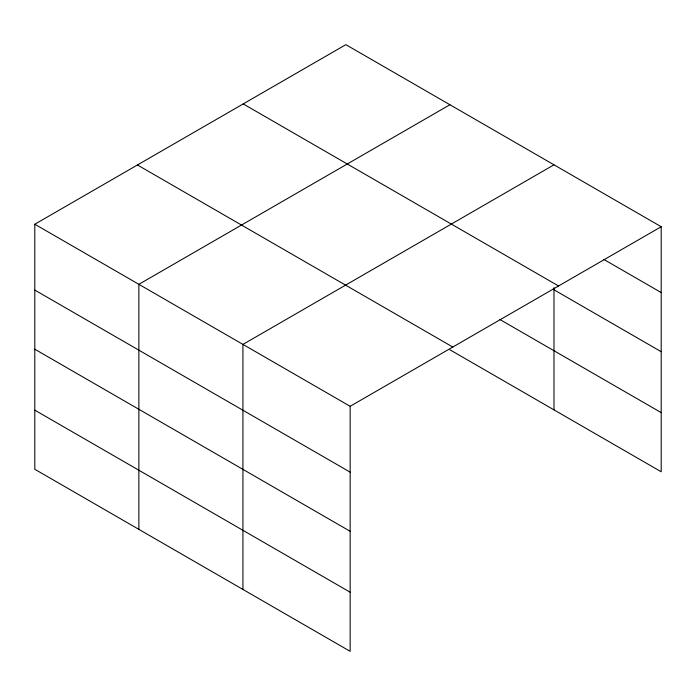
<?xml version="1.0" encoding="UTF-8"?>
<svg xmlns="http://www.w3.org/2000/svg" width="696" height="696" viewBox="0 0 696 696"><rect width="100%" height="100%" fill="white"/><g stroke="black" fill="none" stroke-linecap="round" stroke-linejoin="round"><path stroke-width="1.04" d="M350.149 531.283L350.149 406.299L34.8 224.234L34.8 469.278L350.149 651.343L350.149 531.283L34.8 349.209M449.912 349.784L661.2 471.766L661.2 226.722L345.851 44.657L34.8 224.234M449.912 104.739L138.869 284.316L138.869 529.36M553.981 164.821L242.93 344.398L242.93 589.442M350.149 406.299L661.2 226.722M603.832 259.434L661.2 292.555M243.2 103.913L558.557 285.978M553.981 289.797L661.2 351.697M499.606 319.334L661.2 412.624M137.443 164.969L452.8 347.043M34.8 290.075L350.149 472.14M34.8 410.144L350.149 592.209M553.981 287.639L553.981 409.866"/></g></svg>
